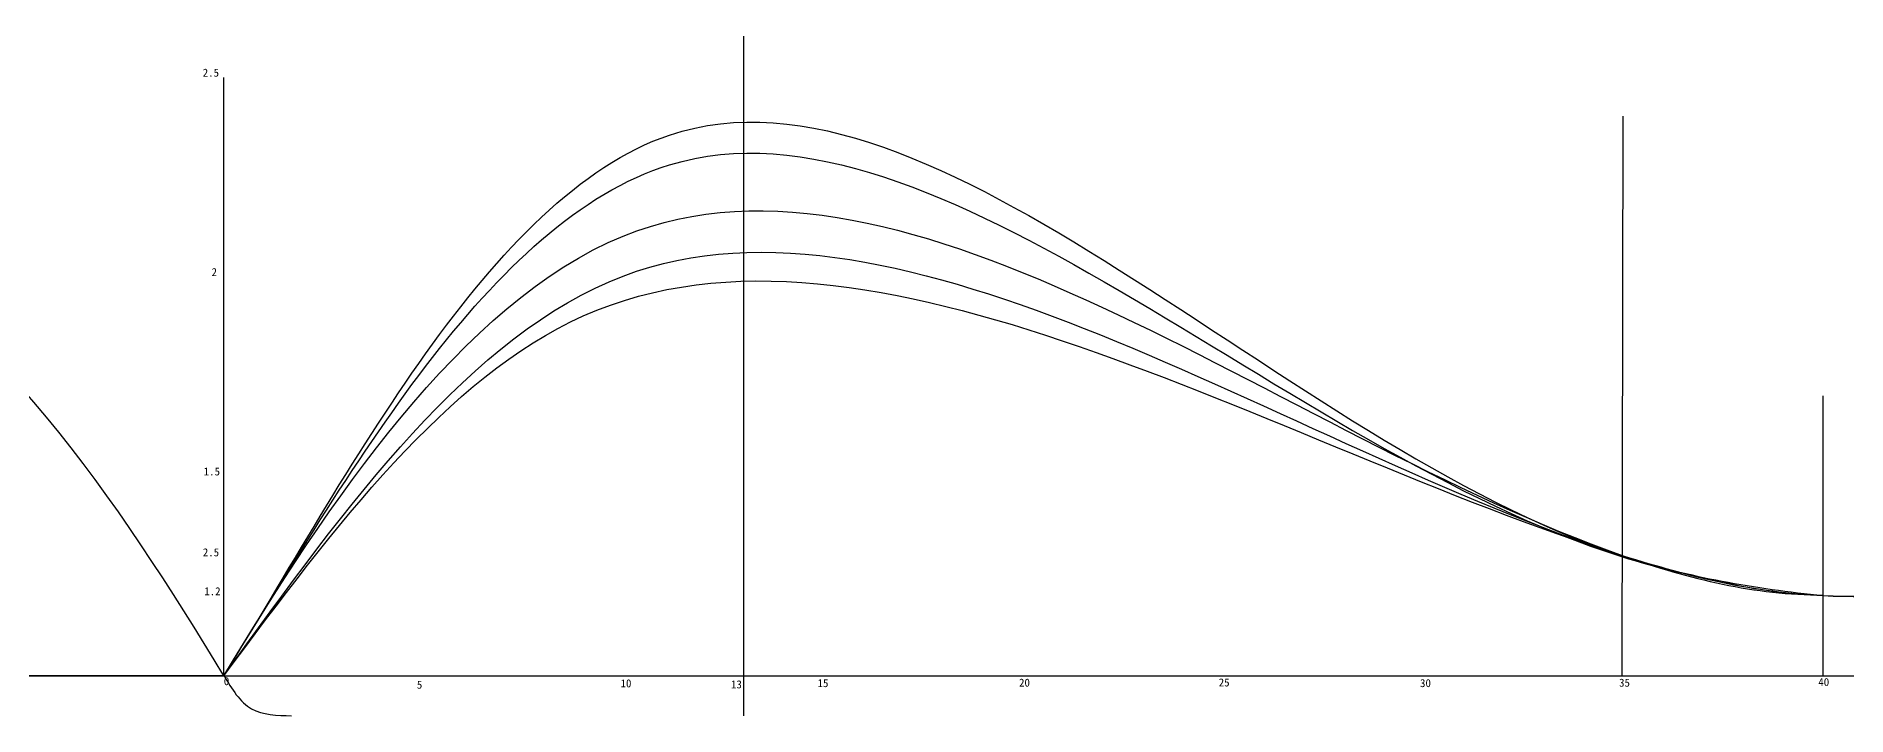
# Model space of a CAD drawing. Header units: millimetres. Extents: x 199 to 558, y 146 to 328.
# Drawn here: x 278.32 to 323.59, y 146 to 163 of the extents above; entities that cross this region are included whole.
import ezdxf

# ---------------------------------------------------------------- set-up
doc = ezdxf.new("R2010")
doc.units = ezdxf.units.MM
doc.styles.get("Standard").update_dxf_attribs({"font": ''})
doc.styles.get('Standard').set_extended_font_data('SimSun')

msp = doc.modelspace()

# ---------------------------------------------------------------- linework, layer by layer
for p, q in [((296.013, 147.002), (296.013, 163.002)), ((283.013, 147.002), (283.013, 161.972)), ((283.013, 147.002), (283.013, 161.972)), ((317.97, 147.002), (318, 161.002)), ((322.996, 147.002), (322.996, 154.002)), ((222, 147.002), (296.013, 147.002)), ((243.013, 147.002), (283.013, 147.002)), ((283.013, 147.002), (270.013, 147.002)), ((283.013, 147.002), (336.255, 147.002)), ((283.013, 147.002), (296.013, 147.002)), ((296.013, 146.002), (296.013, 147.002))]:
    msp.add_line(p, q)
for points in [[(283.013, 147.002), (286.099, 151.963), (294.972, 169.499), (311.237, 150.822), (321.288, 149.189), (322.996, 149.007)], [(283.013, 147.002), (286.099, 151.963), (294.972, 168.002), (311.237, 150.822), (321.288, 149.189), (322.996, 149.007)]]:
    msp.add_open_spline(points, degree=3, knots=[0, 0, 0, 0, 17.526925, 43.567148, 48.684919, 48.684919, 48.684919, 48.684919])
at = {"color": 1, "start_tangent": (-0.51705, 0.855955), "end_tangent": (-1, 0)}
msp.add_spline([(283.013, 147.002), (273.027, 158.002), (248.033, 150.004), (243.031, 149.021)], degree=3, dxfattribs=at)
at = {"start_tangent": (0.51705, 0.855955), "end_tangent": (1, 0)}
msp.add_spline([(283.013, 147.002), (293, 158.002), (317.994, 150.004), (322.996, 149.021)], degree=3, dxfattribs=at)
for points, start_tangent in [([(283.013, 147.002), (293, 157.002), (317.994, 150.004), (322.996, 149.007), (325, 149.007)], (0.552338, 0.83362)), ([(283.013, 147.002), (292, 156.002), (317.994, 150.004), (322.996, 149.007), (325, 149.007)], (0.552338, 0.83362)), ([(283.015, 147.005), (283.709, 146.175), (284.705, 146)], (0.483497, -0.875346))]:
    msp.add_spline(points, degree=3, dxfattribs=dict(start_tangent=start_tangent))

# ---------------------------------------------------------------- texts
at = {"char_height": 0.2, "width": 2, "attachment_point": 1}
for s, insert in [('2.5', (282.485, 162.189)), ('2', (282.707, 157.201)), ('1.5', (282.51, 152.213)), ('2.5', (282.488, 150.19)), ('1.2', (282.524, 149.216)), ('0', (283.013, 146.967)), ('5', (287.839, 146.879)), ('10', (292.931, 146.913)), ('13', (295.692, 146.887)), ('15', (297.856, 146.918)), ('20', (302.893, 146.93)), ('25', (307.885, 146.935)), ('30', (312.918, 146.918)), ('35', (317.894, 146.929)), ('40', (322.875, 146.945))]:
    msp.add_mtext(s, dxfattribs=dict(at, insert=insert))

doc.saveas('drawing.dxf')
